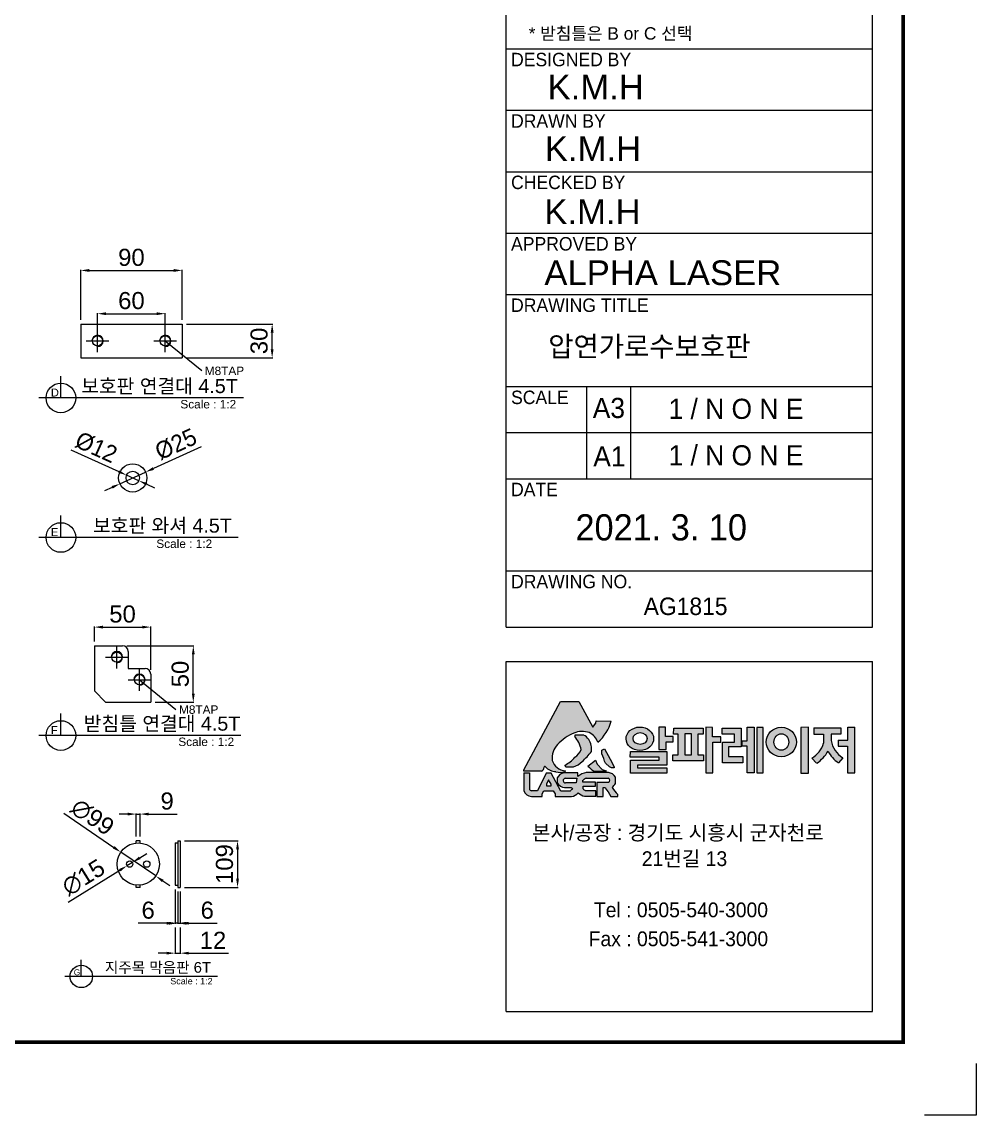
# Model space of a CAD drawing. Header units: millimetres. Extents: x 20045 to 27217, y -49849 to -44778.
# Drawn here: x 24983 to 27217, y -49849 to -47290 of the extents above; entities that cross this region are included whole.
import ezdxf
from ezdxf.enums import TextEntityAlignment as Align

# ---------------------------------------------------------------- set-up
doc = ezdxf.new("R2010")
doc.units = ezdxf.units.MM
doc.layers.add('LAYOUT', color=7, linetype='Continuous')
doc.layers.add('TEXT', color=7, linetype='Continuous')
doc.styles.add('H', font='')
doc.styles.get("Standard").update_dxf_attribs({"font": 'arial.ttf'})
doc.styles.get('H').set_extended_font_data('Dotum')
doc.dimstyles.new('ISO-25', dxfattribs={"dimtxt": 40, "dimasz": 20, "dimexe": 1.25, "dimexo": 10, "dimgap": 10, "dimtad": 1, "dimdec": 0, "dimtxsty": 'Standard', "dimcen": 2.5, "dimclrd": 3, "dimclre": 3, "dimclrt": 3, "dimadec": 0, "dimazin": 0, "dimtfac": 1, "dimtdec": 0, "dimtmove": 0, "dimatfit": 3, "dimfxl": 1, "dimarcsym": 0})

# ---------------------------------------------------------------- blocks, each defined once
blk = doc.blocks.new('*D5')
at = {"color": 3, "lineweight": -2, "transparency": 16777216}
for p, q in [((25120.7, -47987.6), (25120.7, -47871)), ((25140.7, -47872.2), (25338.3, -47872.2)), ((25358.3, -47987.6), (25358.3, -47871))]:
    blk.add_line(p, q, dxfattribs=at)
at = {"color": 3, "transparency": 16777216}
for points in [[(25140.7, -47868.9), (25140.7, -47875.6), (25120.7, -47872.2)], [(25338.3, -47868.9), (25338.3, -47875.6), (25358.3, -47872.2)]]:
    blk.add_solid(points, dxfattribs=at)
at = {"layer": 'Defpoints', "color": 0, "transparency": 16777216}
for p in [(25358.3, -47872.2), (25120.7, -47997.6), (25358.3, -47997.6)]:
    blk.add_point(p, dxfattribs=at)
at = {"color": 3, "transparency": 16777216, "insert": (25239.5, -47841.8), "char_height": 40, "attachment_point": 5}
blk.add_mtext('90', dxfattribs=at)
blk = doc.blocks.new('*D6')
at = {"color": 3, "lineweight": -2, "transparency": 16777216}
for p, q in [((25368.3, -47997.6), (25570.2, -47997.6)), ((25568.9, -48056.8), (25568.9, -48017.6)), ((25368.3, -48076.8), (25570.2, -48076.8))]:
    blk.add_line(p, q, dxfattribs=at)
at = {"color": 3, "transparency": 16777216}
for points in [[(25565.6, -48017.6), (25572.3, -48017.6), (25568.9, -47997.6)], [(25565.6, -48056.8), (25572.3, -48056.8), (25568.9, -48076.8)]]:
    blk.add_solid(points, dxfattribs=at)
at = {"layer": 'Defpoints', "color": 0, "transparency": 16777216}
for p in [(25358.3, -47997.6), (25568.9, -47997.6), (25358.3, -48076.8)]:
    blk.add_point(p, dxfattribs=at)
at = {"color": 3, "transparency": 16777216, "insert": (25538.5, -48037.2), "char_height": 40, "attachment_point": 5, "rotation": 90}
blk.add_mtext('30', dxfattribs=at)
blk = doc.blocks.new('*D7')
at = {"color": 3, "lineweight": -2, "transparency": 16777216}
for p, q in [((25403, -48284.9), (25290.9, -48335.9)), ((25212.6, -48371.6), (25272.7, -48344.2)), ((25194.4, -48379.9), (25176.2, -48388.2))]:
    blk.add_line(p, q, dxfattribs=at)
at = {"color": 3, "transparency": 16777216}
for points in [[(25289.5, -48332.9), (25292.3, -48339), (25272.7, -48344.2)], [(25193, -48376.8), (25195.8, -48382.9), (25212.6, -48371.6)]]:
    blk.add_solid(points, dxfattribs=at)
at = {"layer": 'Defpoints', "color": 0, "transparency": 16777216}
for p in [(25272.7, -48344.2), (25212.6, -48371.6)]:
    blk.add_point(p, dxfattribs=at)
at = {"color": 3, "transparency": 16777216, "insert": (25343.6, -48279), "char_height": 40, "attachment_point": 5, "rotation": 24.4839}
blk.add_mtext('{\\fMS PGothic|b0|i0|c129|p34;%%C25}', dxfattribs=at)
blk = doc.blocks.new('*D8')
at = {"color": 3, "lineweight": -2, "transparency": 16777216}
for p, q in [((25097.8, -48292.4), (25210, -48343.1)), ((25257.1, -48364.4), (25228.2, -48351.4)), ((25275.3, -48372.7), (25293.5, -48380.9))]:
    blk.add_line(p, q, dxfattribs=at)
at = {"color": 3, "transparency": 16777216}
for points in [[(25211.4, -48340.1), (25208.6, -48346.2), (25228.2, -48351.4)], [(25276.7, -48369.6), (25273.9, -48375.7), (25257.1, -48364.4)]]:
    blk.add_solid(points, dxfattribs=at)
at = {"layer": 'Defpoints', "color": 0, "transparency": 16777216}
for p in [(25228.2, -48351.4), (25257.1, -48364.4)]:
    blk.add_point(p, dxfattribs=at)
at = {"color": 3, "transparency": 16777216, "insert": (25157.1, -48286.3), "char_height": 40, "attachment_point": 5, "rotation": 335.6577}
blk.add_mtext('{\\fMS PGothic|b0|i0|c129|p34;%%C12}', dxfattribs=at)
blk = doc.blocks.new('*D9')
at = {"color": 3, "lineweight": -2, "transparency": 16777216}
for p, q in [((25160.3, -48027.2), (25160.3, -47972.2)), ((25180.3, -47973.5), (25298.7, -47973.5)), ((25318.7, -48027.2), (25318.7, -47972.2))]:
    blk.add_line(p, q, dxfattribs=at)
at = {"color": 3, "transparency": 16777216}
for points in [[(25180.3, -47970.1), (25180.3, -47976.8), (25160.3, -47973.5)], [(25298.7, -47970.1), (25298.7, -47976.8), (25318.7, -47973.5)]]:
    blk.add_solid(points, dxfattribs=at)
at = {"layer": 'Defpoints', "color": 0, "transparency": 16777216}
for p in [(25318.7, -47973.5), (25160.3, -48037.2), (25318.7, -48037.2)]:
    blk.add_point(p, dxfattribs=at)
at = {"color": 3, "transparency": 16777216, "insert": (25239.5, -47943), "char_height": 40, "attachment_point": 5}
blk.add_mtext('60', dxfattribs=at)
blk = doc.blocks.new('*D11')
at = {"color": 3, "lineweight": -2, "transparency": 16777216}
for p, q in [((25152.7, -48740.9), (25152.7, -48705.8)), ((25172.7, -48707.1), (25264.7, -48707.1)), ((25284.7, -48806.9), (25284.7, -48705.8))]:
    blk.add_line(p, q, dxfattribs=at)
at = {"color": 3, "transparency": 16777216}
for points in [[(25172.7, -48703.7), (25172.7, -48710.4), (25152.7, -48707.1)], [(25264.7, -48703.7), (25264.7, -48710.4), (25284.7, -48707.1)]]:
    blk.add_solid(points, dxfattribs=at)
at = {"layer": 'Defpoints', "color": 0, "transparency": 16777216}
for p in [(25284.7, -48707.1), (25152.7, -48750.9), (25284.7, -48816.9)]:
    blk.add_point(p, dxfattribs=at)
at = {"color": 3, "transparency": 16777216, "insert": (25218.7, -48676.6), "char_height": 40, "attachment_point": 5}
blk.add_mtext('50', dxfattribs=at)
blk = doc.blocks.new('*D12')
at = {"color": 3, "lineweight": -2, "transparency": 16777216}
for p, q in [((25228.7, -48750.9), (25385.6, -48750.9)), ((25384.3, -48862.9), (25384.3, -48770.9)), ((25294.7, -48882.9), (25385.6, -48882.9))]:
    blk.add_line(p, q, dxfattribs=at)
at = {"color": 3, "transparency": 16777216}
for points in [[(25381, -48770.9), (25387.7, -48770.9), (25384.3, -48750.9)], [(25381, -48862.9), (25387.7, -48862.9), (25384.3, -48882.9)]]:
    blk.add_solid(points, dxfattribs=at)
at = {"layer": 'Defpoints', "color": 0, "transparency": 16777216}
for p in [(25218.7, -48750.9), (25384.3, -48750.9), (25284.7, -48882.9)]:
    blk.add_point(p, dxfattribs=at)
at = {"color": 3, "transparency": 16777216, "insert": (25353.9, -48816.9), "char_height": 40, "attachment_point": 5, "rotation": 90}
blk.add_mtext('50', dxfattribs=at)
blk = doc.blocks.new('*D20')
at = {"color": 3, "lineweight": -2, "transparency": 16777216}
for p, q in [((16880.3, -24788.6), (16997.3, -24868.4)), ((17095.6, -24935.4), (17013.8, -24879.6)), ((17112.1, -24946.7), (17128.6, -24958))]:
    blk.add_line(p, q, dxfattribs=at)
at = {"color": 3, "transparency": 16777216}
for points in [[(16999.2, -24865.6), (16995.4, -24871.1), (17013.8, -24879.6)], [(17114, -24944), (17110.2, -24949.5), (17095.6, -24935.4)]]:
    blk.add_solid(points, dxfattribs=at)
at = {"layer": 'Defpoints', "color": 0, "transparency": 16777216}
for p in [(17013.8, -24879.6), (17095.6, -24935.4)]:
    blk.add_point(p, dxfattribs=at)
at = {"color": 3, "transparency": 16777216, "insert": (16947.7, -24797.7), "char_height": 40, "attachment_point": 5, "rotation": 325.6971}
blk.add_mtext('∅99', dxfattribs=at)
blk = doc.blocks.new('*D21')
at = {"color": 3, "lineweight": -2, "transparency": 16777216}
for p, q in [((17058.1, -24893.1), (17075.1, -24882.5)), ((16890.7, -24996.7), (17011.3, -24922)), ((17041.1, -24903.6), (17028.3, -24911.5))]:
    blk.add_line(p, q, dxfattribs=at)
at = {"color": 3, "transparency": 16777216}
for points in [[(17056.3, -24890.2), (17059.8, -24895.9), (17041.1, -24903.6)], [(17009.6, -24919.2), (17013.1, -24924.8), (17028.3, -24911.5)]]:
    blk.add_solid(points, dxfattribs=at)
at = {"layer": 'Defpoints', "color": 0, "transparency": 16777216}
for p in [(17028.3, -24911.5), (17041.1, -24903.6)]:
    blk.add_point(p, dxfattribs=at)
at = {"color": 3, "transparency": 16777216, "insert": (16926.5, -24938.8), "char_height": 40, "attachment_point": 5, "rotation": 31.7725}
blk.add_mtext('∅15', dxfattribs=at)
blk = doc.blocks.new('*D22')
at = {"color": 3, "lineweight": -2, "transparency": 16777216}
for p, q in [((17030.2, -24790.5), (17010.2, -24790.5)), ((17050.2, -24843), (17050.2, -24789.2)), ((17050.2, -24790.5), (17059.2, -24790.5)), ((17059.2, -24843), (17059.2, -24789.2)), ((17079.2, -24790.5), (17145.5, -24790.5))]:
    blk.add_line(p, q, dxfattribs=at)
at = {"color": 3, "transparency": 16777216}
for points in [[(17030.2, -24787.2), (17030.2, -24793.8), (17050.2, -24790.5)], [(17079.2, -24787.2), (17079.2, -24793.8), (17059.2, -24790.5)]]:
    blk.add_solid(points, dxfattribs=at)
at = {"layer": 'Defpoints', "color": 0, "transparency": 16777216}
for p in [(17059.2, -24790.5), (17050.2, -24853), (17059.2, -24853)]:
    blk.add_point(p, dxfattribs=at)
at = {"color": 3, "transparency": 16777216, "insert": (17122.4, -24760.1), "char_height": 40, "attachment_point": 5}
blk.add_mtext('9', dxfattribs=at)
blk = doc.blocks.new('*D23')
at = {"color": 3, "lineweight": -2, "transparency": 16777216}
for p, q in [((17163.1, -24853), (17288.5, -24853)), ((17287.2, -24873), (17287.2, -24942)), ((17163.1, -24962), (17288.5, -24962))]:
    blk.add_line(p, q, dxfattribs=at)
at = {"color": 3, "transparency": 16777216}
for points in [[(17283.9, -24873), (17290.5, -24873), (17287.2, -24853)], [(17283.9, -24942), (17290.5, -24942), (17287.2, -24962)]]:
    blk.add_solid(points, dxfattribs=at)
at = {"layer": 'Defpoints', "color": 0, "transparency": 16777216}
for p in [(17153.1, -24853), (17153.1, -24962), (17287.2, -24962)]:
    blk.add_point(p, dxfattribs=at)
at = {"color": 3, "transparency": 16777216, "insert": (17256.8, -24907.5), "char_height": 40, "attachment_point": 5, "rotation": 90}
blk.add_mtext('109', dxfattribs=at)
blk = doc.blocks.new('*D24')
at = {"color": 3, "lineweight": -2, "transparency": 16777216}
for p, q in [((17147.1, -24972), (17147.1, -25047.3)), ((17153.1, -24972), (17153.1, -25047.3)), ((17127.1, -25046), (17107.1, -25046)), ((17147.1, -25046), (17153.1, -25046)), ((17173.1, -25046), (17239.5, -25046))]:
    blk.add_line(p, q, dxfattribs=at)
at = {"color": 3, "transparency": 16777216}
for points in [[(17127.1, -25042.7), (17127.1, -25049.3), (17147.1, -25046)], [(17173.1, -25042.7), (17173.1, -25049.3), (17153.1, -25046)]]:
    blk.add_solid(points, dxfattribs=at)
at = {"layer": 'Defpoints', "color": 0, "transparency": 16777216}
for p in [(17147.1, -24962), (17153.1, -24962), (17153.1, -25046)]:
    blk.add_point(p, dxfattribs=at)
at = {"color": 3, "transparency": 16777216, "insert": (17216.3, -25015.6), "char_height": 40, "attachment_point": 5}
blk.add_mtext('6', dxfattribs=at)
blk = doc.blocks.new('*D25')
at = {"color": 3, "lineweight": -2, "transparency": 16777216}
for p, q in [((17141.1, -24967), (17141.1, -25047.3)), ((17147.1, -24972), (17147.1, -25047.3)), ((17121.1, -25046), (17054.7, -25046)), ((17147.1, -25046), (17141.1, -25046)), ((17167.1, -25046), (17187.1, -25046))]:
    blk.add_line(p, q, dxfattribs=at)
at = {"color": 3, "transparency": 16777216}
for points in [[(17121.1, -25042.7), (17121.1, -25049.3), (17141.1, -25046)], [(17167.1, -25042.7), (17167.1, -25049.3), (17147.1, -25046)]]:
    blk.add_solid(points, dxfattribs=at)
at = {"layer": 'Defpoints', "color": 0, "transparency": 16777216}
for p in [(17141.1, -24957), (17147.1, -24962), (17141.1, -25046)]:
    blk.add_point(p, dxfattribs=at)
at = {"color": 3, "transparency": 16777216, "insert": (17077.9, -25015.6), "char_height": 40, "attachment_point": 5}
blk.add_mtext('6', dxfattribs=at)
blk = doc.blocks.new('*D26')
at = {"color": 3, "lineweight": -2, "transparency": 16777216}
for p, q in [((17141.1, -25056), (17141.1, -25117.3)), ((17153.1, -25056), (17153.1, -25117.3)), ((17121.1, -25116), (17101.1, -25116)), ((17141.1, -25116), (17153.1, -25116)), ((17173.1, -25116), (17266.2, -25116))]:
    blk.add_line(p, q, dxfattribs=at)
at = {"color": 3, "transparency": 16777216}
for points in [[(17121.1, -25112.7), (17121.1, -25119.3), (17141.1, -25116)], [(17173.1, -25112.7), (17173.1, -25119.3), (17153.1, -25116)]]:
    blk.add_solid(points, dxfattribs=at)
at = {"layer": 'Defpoints', "color": 0, "transparency": 16777216}
for p in [(17141.1, -25046), (17153.1, -25046), (17153.1, -25116)]:
    blk.add_point(p, dxfattribs=at)
at = {"color": 3, "transparency": 16777216, "insert": (17229.7, -25085.9), "char_height": 40, "attachment_point": 5}
blk.add_mtext('12', dxfattribs=at)
blk = doc.blocks.new('A$C25B221E0')
at = {"color": 1}
for p, q in [((0, -26.4), (0, 26.4)), ((-26.4, 0), (26.4, 0))]:
    blk.add_line(p, q, dxfattribs=at)
blk.add_line((0, 0), (85.3, -69.6))
blk.add_circle((0, 0), 11.9)
at = {"color": 4}
blk.add_arc((0, 0), 13.2, 270, 180, dxfattribs=at)
blk.add_text('M8TAP', height=19.8).set_placement((92.6, -79.9))
blk = doc.blocks.new('A$C2C0F6B7D')
for p, q in [((0, 109), (-9, 109)), ((-9, 103.8), (-9, 109)), ((0, 103.8), (0, 109)), ((81.9, 104), (87.9, 104)), ((81.9, 104), (81.9, 5)), ((87.9, 109), (93.9, 109)), ((87.9, 109), (87.9, 0)), ((93.9, 109), (93.9, 0)), ((-9, 0), (-9, 5.2)), ((0, 0), (-9, 0)), ((0, 0), (0, 5.2)), ((81.9, 5), (87.9, 5)), ((87.9, 0), (93.9, 0)), ((-137.7, -208.4), (-137.7, -169.6)), ((181.4, -208.4), (-176.5, -208.4))]:
    blk.add_line(p, q)
for centre, radius in [((-4.5, 54.5), 49.5), ((-24.5, 54.5), 7.5), ((15.5, 54.5), 7.5), ((-137.7, -208.4), 26.3)]:
    blk.add_circle(centre, radius)
blk.add_text('G', height=14).set_placement((-155.4, -205.8))
at = {"layer": 'TEXT'}
blk.add_text('지주목 막음판 6T', height=25, dxfattribs=at).set_placement((41.8, -199.8), align=Align.CENTER)
blk.add_text('Scale : 1:2', height=15, dxfattribs=at).set_placement((70.6, -227))
for p1, p2, picture, middle in [((36.4, 26.6), (-45.4, 82.4), '*D20', (-111.5, 164.3)), ((-18.1, 58.4), (-30.9, 50.6), '*D21', (-132.7, 23.3))]:
    dim = blk.add_diameter_dim_2p(p1=p1, p2=p2, dimstyle='ISO-25')
    dim.commit()
    dim.dimension.update_dxf_attribs({"geometry": picture, "text_midpoint": middle, "insert": (-17059.2, 24962)})
for base, p1, p2, picture, middle in [((0, 171.5), (-9, 109), (0, 109), '*D22', (63.2, 202)), ((81.9, -84), (87.9, 0), (81.9, 5), '*D25', (18.7, -53.5)), ((93.9, -84), (87.9, 0), (93.9, 0), '*D24', (157.1, -53.5)), ((93.9, -154), (81.9, -84), (93.9, -84), '*D26', (170.5, -123.9))]:
    dim = blk.add_linear_dim(base=base, p1=p1, p2=p2, dimstyle='ISO-25')
    dim.commit()
    dim.dimension.update_dxf_attribs({"geometry": picture, "text_midpoint": middle, "insert": (-17059.2, 24962)})
dim = blk.add_linear_dim(base=(228, 0), p1=(93.9, 109), p2=(93.9, 0), angle=90, dimstyle='ISO-25')
dim.commit()
dim.dimension.update_dxf_attribs({"geometry": '*D23', "text_midpoint": (197.6, 54.5), "insert": (-17059.2, 24962)})

msp = doc.modelspace()

# ---------------------------------------------------------------- hatches: boundary and pattern name
h = msp.add_hatch(color=256)
h.dxf.hatch_style = 1
h.set_gradient(color1=(255, 0, 0), color2=(255, 159, 127), tint=1)
h.paths.add_polyline_path([(26158.2, -49041.1), (26158.1, -49044.5), (26199.7, -49044.5, 0.214284), (26205.7, -49035, -0.655828), (26208.5, -49034.2, 0.18567), (26233.3, -49045.4, 0.148851), (26254.6, -49045.5, 0.404174), (26255.2, -49043.1, -0.316733), (26224.5, -49018.9, -0.221534), (26237, -48982, -0.105066), (26275.4, -48955.2, -0.185229), (26311.2, -48954.1, -0.196064), (26331.5, -48976.5, 0.141597), (26362.9, -48927.1), (26327.2, -48926.7), (26326.5, -48931.5), (26323.8, -48936), (26319.6, -48941.5), (26287.2, -48881.4), (26243.8, -48881.1)])
h.paths.add_polyline_path([(26277.8, -49011.7, -0.08303), (26253.9, -49030.6, 0.230034), (26256.4, -49034.1, 0.021204), (26274.2, -49033.9, 0.137848), (26294.5, -49021.7, 0.057638), (26316.2, -48997.9, 0.060436), (26316, -48984, 0.2375), (26298.2, -48959.8), (26277.3, -48959.8), (26277.3, -48962.9, -0.121183), (26292.5, -48993.8, -0.135167)], flags=17)
h.paths.add_polyline_path([(26329.4, -49027.6), (26326, -49018.1), (26308, -49032.7, 0.044378), (26323.8, -49045.3), (26351, -49044.2), (26351, -49043.1), (26341.5, -49040.1)], flags=17)
h.paths.add_polyline_path([(26346.6, -49020.7), (26349.4, -49025.3), (26358.3, -49034.4), (26363.6, -49036.5), (26369.7, -49036.5), (26369.6, -49034.2), (26359.9, -49016.1), (26346.7, -48991.7), (26340.9, -48994.8), (26340.9, -49003.3), (26345, -49014.5)])
h.paths.add_polyline_path([(26176.8, -49090, -0.419155), (26171.3, -49085), (26171.3, -49048), (26158, -49048), (26158, -49090.6, 0.254457), (26175.7, -49103.8), (26201.4, -49103.8), (26201.4, -49097.2), (26205.3, -49090.2), (26226.8, -49090.2), (26231.7, -49097), (26231.7, -49103.8), (26269.7, -49103.8, 0.190479), (26285.2, -49094.6, 0.147735), (26300.5, -49103.1), (26326.3, -49103.1), (26326.3, -49090), (26302.6, -49090, -0.052449), (26296.7, -49085.9), (26296.7, -49079.7), (26325.9, -49079.7), (26325.9, -49069.7), (26296.6, -49069.7), (26296.6, -49065.3, -0.044761), (26304.3, -49060.7), (26355.5, -49060.7, -0.648836), (26356.6, -49070.7), (26328.8, -49070.7), (26328.8, -49103.5), (26343.7, -49103.5), (26343.7, -49082.2), (26348.8, -49082.2, 0.01692), (26362.1, -49103.4), (26378, -49103.4), (26378, -49099.1, -0.024318), (26365.2, -49082.6, 0.064908), (26372.5, -49072.9), (26372.5, -49058.1, 0.229002), (26356, -49047.4), (26304.4, -49047.4, 0.127003), (26284.3, -49056.6), (26284.3, -49048.3), (26252, -49048.3, 0.22689), (26236, -49059.7), (26236, -49071.9, 0.193483), (26253.5, -49082.8), (26269.2, -49082.8, 0.030046), (26272.2, -49086, 0.136716), (26266.9, -49090.9), (26244.5, -49090.9), (26222.3, -49049.1), (26210.4, -49049.1), (26190.3, -49090)])
h.paths.add_polyline_path([(26211, -49078.7), (26211, -49074.5), (26215.9, -49064.6), (26222, -49075), (26222, -49078.7)], flags=16)
h.paths.add_polyline_path([(26254.9, -49060.7), (26281.9, -49060.7), (26280.7, -49071.7), (26255.9, -49071.7, -0.924958)], flags=16)
edge = h.paths.add_edge_path()
edge.add_ellipse((26429.7, -48968.4), major_axis=(-32.3, -0.4), ratio=0.850598, start_angle=0, end_angle=360)
edge = h.paths.add_edge_path(flags=16)
edge.add_ellipse((26430.2, -48967.9), major_axis=(-16.4, 0), ratio=0.843368, start_angle=0, end_angle=360)
h.paths.add_polyline_path([(26492.8, -48998.4), (26408, -48998.4), (26407.4, -49011.5), (26474.8, -49011.5), (26474.8, -49018.3), (26407.7, -49018.3), (26407.7, -49048.8), (26492.5, -49048.8), (26492.5, -49036.8), (26424, -49036.8), (26424, -49030.3), (26492.8, -49030.3)])
h.paths.add_polyline_path([(26474.5, -48993.5), (26491.3, -48993.5), (26491.3, -48975.4), (26507.5, -48975.4), (26507.5, -48963), (26490, -48963), (26490, -48940.9), (26474.5, -48941.2)])
h.paths.add_polyline_path([(26519.1, -48957.5), (26519.1, -49005.8), (26506.7, -49005.8), (26506.7, -49020), (26578.4, -49020), (26578.4, -49005.9), (26565.5, -49005.9), (26565.5, -48957.5), (26577.9, -48957.5), (26577.9, -48943.3), (26509.2, -48943.3), (26508.5, -48957.5)])
h.paths.add_polyline_path([(26535.1, -48956.7), (26550.3, -48957), (26550.3, -49005.9), (26535.1, -49005.9)], flags=16)
h.paths.add_polyline_path([(26599.6, -48964.2), (26599.6, -48942.1), (26584.2, -48941.3), (26584.2, -49048.1), (26600.8, -49048.1), (26600.8, -48976), (26618.9, -48976), (26618.9, -48964.2)])
h.paths.add_polyline_path([(26637.4, -48987.4), (26666.8, -48987.4), (26666.8, -48943.2), (26622.2, -48943.2), (26622.3, -48957.5), (26651, -48957.5), (26651, -48976.2), (26622.9, -48976.2), (26622.9, -49024.7), (26671, -49024.7), (26671, -49009.9), (26637.4, -49009.9)])
h.paths.add_polyline_path([(26681, -49048.3), (26697.4, -49048.3), (26697.4, -48941.4), (26681.1, -48941.4), (26681.1, -48973.6), (26669.2, -48973.6), (26669, -48986), (26681, -48986)])
h.paths.add_polyline_path([(26703.5, -49048.4), (26718.3, -49048.4), (26718.3, -48942.2), (26703.5, -48942.2)])
edge = h.paths.add_edge_path()
edge.add_ellipse((26760.9, -48976), major_axis=(-35.4, 0), ratio=0.974401, start_angle=0, end_angle=360)
edge = h.paths.add_edge_path(flags=16)
edge.add_ellipse((26761, -48976), major_axis=(0, -19.4), ratio=0.89757, start_angle=0, end_angle=360)
h.paths.add_polyline_path([(26806.9, -49048.8), (26824.7, -49048.8), (26824.7, -48941.6), (26806.9, -48941.7)])
h.paths.add_polyline_path([(26870.2, -48997.6, 0.121385), (26894.4, -49024.6), (26904.5, -49012.8, -0.196928), (26877.2, -48972.8), (26877.2, -48957.6), (26899.9, -48957.6), (26899.9, -48943.1), (26837, -48943.1), (26837, -48957.3), (26859.9, -48957.3), (26859.9, -48978.8, -0.181097), (26832.2, -49014), (26843.6, -49025.7, 0.109226)])
h.paths.add_polyline_path([(26933.1, -48941.4), (26916.2, -48941.4), (26916.2, -48971.7), (26893.9, -48971.7), (26893.9, -48985.7), (26915.8, -48985.7), (26915.8, -49047.9), (26933.1, -49047.9)])

# ---------------------------------------------------------------- linework, layer by layer
at = {"color": 0, "lineweight": 20}
for p, q in [((26116.8, -48707.2), (26116.8, -45772.4)), ((26116.8, -49606.7), (26116.8, -48787.5))]:
    msp.add_line(p, q, dxfattribs=at)
for p, q in [((26974.3, -48707.2), (26974.3, -45772.4)), ((26116.8, -47353.6), (26974.3, -47353.6)), ((26116.8, -47497.4), (26974.3, -47497.4)), ((26116.8, -47641.1), (26974.3, -47641.1)), ((26116.8, -47784.9), (26974.3, -47784.9)), ((26116.8, -47928.6), (26974.3, -47928.6)), ((25120.7, -47997.6), (25120.7, -48076.8)), ((25120.7, -47997.6), (25358.3, -47997.6)), ((25358.3, -47997.6), (25358.3, -48076.8)), ((25318.7, -48037.2), (25404, -48106.8)), ((25120.7, -48076.8), (25358.3, -48076.8)), ((25074.3, -48170.7), (25074.3, -48119.5)), ((26116.8, -48144.2), (26974.3, -48144.2)), ((26304.7, -48144.2), (26304.7, -48359.9)), ((26407.8, -48144.2), (26407.8, -48359.9)), ((25501.9, -48170.7), (25023.1, -48170.7)), ((26974.3, -48252.1), (26116.8, -48252.1)), ((26116.8, -48359.9), (26974.3, -48359.9)), ((25074.3, -48497.3), (25074.3, -48446.1)), ((25489.3, -48497.3), (25023.1, -48497.3)), ((26116.8, -48575.5), (26974.3, -48575.5)), ((26116.8, -48707.2), (26974.3, -48707.2)), ((25152.7, -48750.9), (25152.7, -48856.5)), ((25152.7, -48750.9), (25218.7, -48750.9)), ((25231.9, -48764.1), (25231.9, -48803.7)), ((26116.8, -48787.5), (26974.3, -48787.5)), ((26974.3, -49606.7), (26974.3, -48787.5)), ((25231.9, -48803.7), (25271.5, -48803.7)), ((25284.7, -48816.9), (25284.7, -48882.9)), ((25179.1, -48882.9), (25152.7, -48856.5)), ((25179.1, -48882.9), (25284.7, -48882.9)), ((26158.2, -49041.1), (26243.8, -48881.1)), ((26243.8, -48881.1), (26287.2, -48881.4)), ((26287.2, -48881.4), (26319.6, -48941.5)), ((25074.3, -48960.8), (25074.3, -48909.6)), ((26326.5, -48931.5), (26327.2, -48926.7)), ((26327.2, -48926.7), (26362.9, -48927.1)), ((26319.6, -48941.5), (26323.8, -48936)), ((26323.8, -48936), (26326.5, -48931.5)), ((26490, -48940.9), (26474.5, -48941.2)), ((26474.5, -48941.2), (26474.5, -48993.5)), ((26490, -48963), (26490, -48940.9)), ((26508.5, -48957.5), (26509.2, -48943.3)), ((26509.2, -48943.3), (26577.9, -48943.3)), ((26577.9, -48943.3), (26577.9, -48957.5)), ((26584.2, -48941.3), (26584.2, -49048.1)), ((26599.6, -48942.1), (26584.2, -48941.3)), ((26599.6, -48964.2), (26599.6, -48942.1)), ((26622.2, -48943.2), (26666.8, -48943.2)), ((26622.3, -48957.5), (26622.2, -48943.2)), ((26666.8, -48943.2), (26666.8, -48987.4)), ((26681.1, -48973.6), (26681.1, -48941.4)), ((26681.1, -48941.4), (26697.4, -48941.4)), ((26697.4, -48941.4), (26697.4, -49048.3)), ((26703.5, -48942.2), (26703.5, -49048.4)), ((26718.3, -48942.2), (26703.5, -48942.2)), ((26718.3, -49048.4), (26718.3, -48942.2)), ((26824.7, -48941.6), (26806.9, -48941.7)), ((26806.9, -48941.7), (26806.9, -49048.8)), ((26824.7, -49048.8), (26824.7, -48941.6)), ((26837, -48943.1), (26899.9, -48943.1)), ((26837, -48943.1), (26837, -48957.3)), ((26899.9, -48943.1), (26899.9, -48957.6)), ((26916.2, -48971.7), (26916.2, -48941.4)), ((26916.2, -48941.4), (26933.1, -48941.4)), ((26933.1, -49047.9), (26933.1, -48941.4)), ((25495.5, -48960.8), (25023.1, -48960.8)), ((26298.2, -48959.8), (26277.3, -48959.8)), ((26277.3, -48959.8), (26277.3, -48962.9)), ((26507.5, -48963), (26490, -48963)), ((26491.3, -48993.5), (26491.3, -48975.4)), ((26491.3, -48975.4), (26507.5, -48975.4)), ((26507.5, -48975.4), (26507.5, -48963)), ((26519.1, -48957.5), (26508.5, -48957.5)), ((26519.1, -49005.8), (26519.1, -48957.5)), ((26535.1, -48956.7), (26535.1, -49005.9)), ((26550.3, -48957), (26535.1, -48956.7)), ((26550.3, -49005.9), (26550.3, -48957)), ((26577.9, -48957.5), (26565.5, -48957.5)), ((26565.5, -48957.5), (26565.5, -49005.9)), ((26618.9, -48964.2), (26599.6, -48964.2)), ((26600.8, -49048.1), (26600.8, -48976)), ((26600.8, -48976), (26618.9, -48976)), ((26618.9, -48976), (26618.9, -48964.2)), ((26651, -48957.5), (26622.3, -48957.5)), ((26622.9, -49024.7), (26622.9, -48976.2)), ((26622.9, -48976.2), (26651, -48976.2)), ((26651, -48976.2), (26651, -48957.5)), ((26669, -48986), (26669.2, -48973.6)), ((26669.2, -48973.6), (26681.1, -48973.6)), ((26837, -48957.3), (26859.9, -48957.3)), ((26859.9, -48957.3), (26859.9, -48978.8)), ((26899.9, -48957.6), (26877.2, -48957.6)), ((26877.2, -48957.6), (26877.2, -48972.8)), ((26893.9, -48971.7), (26893.9, -48985.7)), ((26893.9, -48971.7), (26916.2, -48971.7)), ((26340.9, -48994.8), (26346.7, -48991.7)), ((26340.9, -49003.3), (26340.9, -48994.8)), ((26345, -49014.5), (26340.9, -49003.3)), ((26346.8, -48991.9), (26359.9, -49016.1)), ((26407.4, -49011.5), (26408, -48998.4)), ((26408, -48998.4), (26492.8, -48998.4)), ((26474.5, -48993.5), (26491.3, -48993.5)), ((26492.8, -48998.4), (26492.8, -49030.3)), ((26666.8, -48987.4), (26637.4, -48987.4)), ((26637.4, -48987.4), (26637.4, -49009.9)), ((26681, -48986), (26669, -48986)), ((26681, -49048.3), (26681, -48986)), ((26893.9, -48985.7), (26915.8, -48985.7)), ((26915.8, -48985.7), (26915.8, -49047.9)), ((26308, -49032.7), (26326, -49018.1)), ((26326, -49018.1), (26329.4, -49027.6)), ((26329.4, -49027.6), (26341.5, -49040.1)), ((26346.6, -49020.7), (26345, -49014.5)), ((26349.4, -49025.3), (26346.6, -49020.7)), ((26358.3, -49034.4), (26349.4, -49025.3)), ((26359.9, -49016.1), (26369.6, -49034.2)), ((26474.8, -49011.5), (26407.4, -49011.5)), ((26407.7, -49048.8), (26407.7, -49018.3)), ((26407.7, -49018.3), (26474.8, -49018.3)), ((26474.8, -49018.3), (26474.8, -49011.5)), ((26506.7, -49020), (26506.7, -49005.8)), ((26506.7, -49005.8), (26519.1, -49005.8)), ((26578.4, -49020), (26506.7, -49020)), ((26535.1, -49005.9), (26550.3, -49005.9)), ((26565.5, -49005.9), (26578.4, -49005.9)), ((26578.4, -49005.9), (26578.4, -49020)), ((26671, -49024.7), (26622.9, -49024.7)), ((26637.4, -49009.9), (26671, -49009.9)), ((26671, -49009.9), (26671, -49024.7)), ((26832.2, -49014), (26843.6, -49025.7)), ((26904.5, -49012.8), (26894.4, -49024.6)), ((26158, -49048), (26171.3, -49048)), ((26158, -49048), (26158, -49090.6)), ((26158.1, -49044.5), (26158.2, -49041.1)), ((26199.7, -49044.5), (26158.1, -49044.5)), ((26171.3, -49048), (26171.3, -49085)), ((26210.4, -49049.1), (26190.3, -49090)), ((26222.3, -49049.1), (26210.4, -49049.1)), ((26244.5, -49090.9), (26222.3, -49049.1)), ((26284.3, -49048.3), (26252, -49048.3)), ((26284.3, -49056.6), (26284.3, -49048.3)), ((26356, -49047.4), (26304.4, -49047.4)), ((26351, -49044.2), (26323.8, -49045.3)), ((26341.5, -49040.1), (26351, -49043.1)), ((26351, -49043.1), (26351, -49044.2)), ((26363.6, -49036.5), (26358.3, -49034.4)), ((26369.7, -49036.5), (26363.6, -49036.5)), ((26369.6, -49034.2), (26369.7, -49036.5)), ((26492.5, -49048.8), (26407.7, -49048.8)), ((26492.8, -49030.3), (26424, -49030.3)), ((26424, -49030.3), (26424, -49036.8)), ((26424, -49036.8), (26492.5, -49036.8)), ((26492.5, -49036.8), (26492.5, -49048.8)), ((26584.2, -49048.1), (26600.8, -49048.1)), ((26697.4, -49048.3), (26681, -49048.3)), ((26703.5, -49048.4), (26718.3, -49048.4)), ((26806.9, -49048.8), (26824.7, -49048.8)), ((26915.8, -49047.9), (26933.1, -49047.9)), ((26215.9, -49064.6), (26211, -49074.5)), ((26211, -49074.5), (26211, -49078.7)), ((26211, -49078.7), (26222, -49078.7)), ((26222, -49075), (26215.9, -49064.6)), ((26222, -49078.7), (26222, -49075)), ((26236, -49059.7), (26236, -49071.9)), ((26254.9, -49060.7), (26281.9, -49060.7)), ((26280.7, -49071.7), (26255.8, -49071.7)), ((26281.9, -49060.7), (26280.7, -49071.7)), ((26296.6, -49069.7), (26296.6, -49065.3)), ((26325.9, -49069.7), (26296.6, -49069.7)), ((26296.7, -49085.9), (26296.7, -49079.7)), ((26296.7, -49079.7), (26325.9, -49079.7)), ((26304.3, -49060.7), (26355.5, -49060.7)), ((26325.9, -49079.7), (26325.9, -49069.7)), ((26356.6, -49070.7), (26328.8, -49070.7)), ((26328.8, -49070.7), (26328.8, -49103.5)), ((26372.5, -49072.9), (26372.5, -49058.1)), ((26175.7, -49103.8), (26201.4, -49103.8)), ((26190.3, -49090), (26176.2, -49090)), ((26201.4, -49097.2), (26205.3, -49090.2)), ((26201.4, -49103.8), (26201.4, -49097.2)), ((26205.3, -49090.2), (26226.8, -49090.2)), ((26226.8, -49090.2), (26231.7, -49097)), ((26231.7, -49097), (26231.7, -49103.8)), ((26231.7, -49103.8), (26269.7, -49103.8)), ((26266.9, -49090.9), (26244.5, -49090.9)), ((26253.5, -49082.8), (26269.2, -49082.8)), ((26300.5, -49103.1), (26326.3, -49103.1)), ((26326.3, -49090), (26302.6, -49090)), ((26326.3, -49103.1), (26326.3, -49090)), ((26328.8, -49103.5), (26343.7, -49103.5)), ((26343.7, -49103.5), (26343.7, -49082.2)), ((26343.7, -49082.2), (26348.8, -49082.2)), ((26362.1, -49103.4), (26378, -49103.4)), ((26378, -49103.4), (26378, -49099.1)), ((26116.8, -49606.7), (26974.3, -49606.7)), ((27216.9, -49728.6), (27216.9, -49849.3)), ((27216.9, -49849.3), (27096.2, -49849.3))]:
    msp.add_line(p, q)
at = {"color": 1}
for p, q in [((25160.3, -48063.6), (25160.3, -48010.8)), ((25318.7, -48063.6), (25318.7, -48010.8)), ((25133.9, -48037.2), (25186.7, -48037.2)), ((25292.3, -48037.2), (25345.1, -48037.2)), ((25205.5, -48803.7), (25205.5, -48750.9)), ((25179.1, -48777.3), (25231.9, -48777.3))]:
    msp.add_line(p, q, dxfattribs=at)
for centre, radius in [((25160.3, -48037.2), 11.9), ((25318.7, -48037.2), 11.9), ((25074.3, -48170.7), 34.7), ((25242.6, -48357.9), 33), ((25242.6, -48357.9), 15.8), ((25074.3, -48497.3), 34.7), ((25205.5, -48777.3), 11.9), ((25074.3, -48960.8), 34.7)]:
    msp.add_circle(centre, radius)
at = {"color": 4}
for centre in [(25160.3, -48037.2), (25318.7, -48037.2), (25205.5, -48777.3)]:
    msp.add_arc(centre, 13.2, 270, 180, dxfattribs=at)
for centre, radius, start, end in [((25218.7, -48764.1), 13.2, 0, 90), ((25271.5, -48816.9), 13.2, 0, 90), ((26294.8, -49001.4), 50.1, 70.8979, 112.8751), ((26261.7, -48897.5), 105.4, 311.4509, 343.6881), ((26319.2, -49059), 112.7, 112.8742, 136.8648), ((26222.1, -49009.2), 72.1, 12.3605, 39.9987), ((26283, -48989.6), 33.4, 9.6034, 63.0444), ((26293.9, -48990.2), 40.1, 19.9375, 64.3092), ((26939.6, -48959.5), 63.8, 192.0664, 236.6287), ((26270.3, -49013.8), 46.1, 136.3749, 186.3397), ((26237, -48982), 1.683747541392222e-12, 159.4993, 330.6422), ((26252.7, -48976.1), 43.6, 305.2379, 336.0294), ((26202.2, -48915.7), 140.5, 311.0403, 324.2354), ((26259.2, -48991.9), 57.3, 354.0601, 7.8943), ((26799, -48959.3), 63.9, 301.1839, 342.2433), ((26793.4, -48951.5), 89.6, 304.1443, 329.0781), ((26937.1, -48961.9), 75.8, 208.0421, 235.7261), ((26257.1, -49009.2), 34, 196.6209, 266.9197), ((26209.5, -48949.6), 92.4, 298.744, 317.7294), ((26262.6, -48991.7), 43.7, 285.2841, 316.6787), ((26192.1, -49033.1), 13.8, 303.6229, 352.0073), ((26207.3, -49035.2), 1.62, 38.9695, 171.9523), ((26235.5, -49007.6), 37.8, 224.5251, 266.5984), ((26208.5, -49034.2), 1.287571649299934e-12, 41.2759, 185.3558), ((26244, -49010.4), 36.7, 252.9152, 285.3632), ((26255.9, -49070.8), 22.8, 99.81, 150.9436), ((26253.7, -49044), 1.74, 270.9412, 29.2318), ((26258.8, -49029.8), 4.93, 188.8476, 240.6661), ((26263, -48824.4), 209.8, 268.191, 273.05), ((26312.2, -49090.9), 44.3, 100.1161, 129.0681), ((26387.2, -48950), 114.4, 226.2191, 236.3831), ((26353.2, -49069.8), 22.6, 31.1703, 82.764), ((26258.3, -49055.5), 27.7, 216.163, 259.9649), ((26255.8, -49066.2), 5.52, 99.6386, 269.2912), ((26325.9, -49105.7), 49.9, 115.6034, 125.855), ((26353.8, -49066), 5.47, 300.2822, 72.1901), ((26331.8, -49049.6), 46.9, 315.4182, 330.2733), ((26179, -49080.9), 23.1, 204.7787, 261.884), ((26176.5, -49084.8), 5.21, 182.0619, 266.9731), ((26278.3, -49097.9), 13.4, 117.1825, 148.3224), ((26297.6, -49059.3), 36.8, 219.5763, 226.4602), ((26265.8, -49079.6), 24.5, 279.1517, 322.2895), ((26307, -49073.5), 30.3, 224.0335, 257.6487), ((26319.3, -49060.2), 34.1, 228.6667, 240.6761), ((26668.4, -48896.4), 369.7, 210.1657, 214.0431), ((26541.9, -48959.8), 215.2, 214.799, 220.3711)]:
    msp.add_arc(centre, radius, start, end)
for centre, major_axis, ratio in [((26429.7, -48968.4), (-32.3, -0.4), 0.850598), ((26760.9, -48976), (-35.4, 0), 0.974401), ((26430.2, -48967.9), (-16.4, 0), 0.843368), ((26761, -48976), (0, -19.4), 0.89757)]:
    msp.add_ellipse(centre, major_axis=major_axis, ratio=ratio)
at = {"layer": 'LAYOUT'}
for p, q in [((27046.2, -49678.6), (27046.2, -48910.2)), ((25082.5, -49678.6), (27046.2, -49678.6))]:
    msp.add_line(p, q, dxfattribs=at)
at = {"layer": 'LAYOUT', "const_width": 8.54}
msp.add_lwpolyline([(20216, -49678.6), (27046.2, -49678.6), (27046.2, -44948.7), (20216, -44948.7)], close=True, dxfattribs=at)

# ---------------------------------------------------------------- block references
for name, p in [('A$C25B221E0', (25258.3, -48830.1)), ('A$C2C0F6B7D', (25259.9, -49316.2))]:
    msp.add_blockref(name, p)

# ---------------------------------------------------------------- texts
for s, height, p in [('  * 받침틀은 B or C 선택', 29.04, (26146.9, -47332)), ('K.M.H', 58.08, (26213.7, -47472)), ('K.M.H', 58.08, (26207.2, -47616.3)), ('K.M.H', 58.08, (26206.1, -47763.9)), ('ALPHA LASER', 58.08, (26206.1, -47906.6)), ('M8TAP', 19.8, (25411.2, -48117.1)), ('D', 18.5, (25051, -48167.3)), ('E', 18.5, (25051, -48493.9)), ('F', 18.5, (25051, -48957.4))]:
    msp.add_text(s, height=height).set_placement(p)
at = {"style": 'H'}
for s, height, p in [('DESIGNED BY', 31.445, (26128.2, -47394.3)), ('DRAWN BY', 31.44, (26128.2, -47538.1)), ('CHECKED BY', 31.44, (26128.2, -47681.8)), ('APPROVED BY', 31.445, (26128.2, -47825.6)), ('DRAWING TITLE', 31.445, (26128.2, -47969.3)), ('압연가로수보호판', 47.17, (26215.1, -48073.7)), ('SCALE', 31.44, (26128.2, -48185)), ('A3', 47.17, (26319.5, -48217.7)), ('1 / N O N E', 47.167, (26496.9, -48219.7)), ('A1', 47.17, (26320.7, -48331)), ('1 / N O N E', 47.167, (26496.9, -48328.5)), ('DATE', 31.44, (26128.2, -48400.6)), ('2021. 3. 10', 61.318, (26279, -48504.2)), ('DRAWING NO.', 31.445, (26128.2, -48616.2)), ('AG1815', 40.88, (26438.7, -48678.8)), ('본사/공장 : 경기도 시흥시 군자천로', 34.589, (26177.2, -49205.6)), ('21번길 13', 34.59, (26434.1, -49266.4)), ('Tel : 0505-540-3000', 34.589, (26322.2, -49386.2)), ('Fax : 0505-541-3000', 34.589, (26309.9, -49453.9))]:
    msp.add_text(s, height=height, dxfattribs=at).set_placement(p)
at = {"layer": 'TEXT'}
for s, p in [('보호판 연결대 4.5T', (25305.3, -48159.3)), ('보호판 와셔 4.5T', (25312.1, -48485.9)), ('받침틀 연결대 4.5T', (25311.2, -48949.4))]:
    msp.add_text(s, height=33, dxfattribs=at).set_placement(p, align=Align.CENTER)
for p in [(25354.1, -48195.2), (25297.8, -48521.8), (25349.3, -48985.4)]:
    msp.add_text('Scale : 1:2', height=19.8, dxfattribs=at).set_placement(p)

# ---------------------------------------------------------------- dimensions: what is measured, and where the dimension line sits
dim = msp.add_linear_dim(base=(25358.3, -47872.2), p1=(25120.7, -47997.6), p2=(25358.3, -47997.6), text='90', dimstyle='ISO-25')
dim.commit()
dim.dimension.update_dxf_attribs({"geometry": '*D5', "text_midpoint": (25239.5, -47872.2), "dimtype": 128})
for base, p1, p2, text, picture, middle in [((25318.7, -47973.5), (25160.3, -48037.2), (25318.7, -48037.2), '60', '*D9', (25239.5, -47943)), ((25284.7, -48707.1), (25152.7, -48750.9), (25284.7, -48816.9), '50', '*D11', (25218.7, -48676.6))]:
    dim = msp.add_linear_dim(base=base, p1=p1, p2=p2, text=text, dimstyle='ISO-25')
    dim.commit()
    dim.dimension.update_dxf_attribs({"geometry": picture, "text_midpoint": middle})
for base, p1, p2, text, picture, middle in [((25568.9, -47997.6), (25358.3, -48076.8), (25358.3, -47997.6), '30', '*D6', (25538.5, -48037.2)), ((25384.3, -48750.9), (25284.7, -48882.9), (25218.7, -48750.9), '50', '*D12', (25353.9, -48816.9))]:
    dim = msp.add_linear_dim(base=base, p1=p1, p2=p2, angle=90, text=text, dimstyle='ISO-25')
    dim.commit()
    dim.dimension.update_dxf_attribs({"geometry": picture, "text_midpoint": middle})
for p1, p2, text, picture, middle in [((25212.6, -48371.6), (25272.7, -48344.2), '{\\fMS PGothic|b0|i0|c129|p34;%%C25}', '*D7', (25343.6, -48279)), ((25257.1, -48364.4), (25228.2, -48351.4), '{\\fMS PGothic|b0|i0|c129|p34;%%C12}', '*D8', (25157.1, -48286.3))]:
    dim = msp.add_diameter_dim_2p(p1=p1, p2=p2, text=text, dimstyle='ISO-25')
    dim.commit()
    dim.dimension.update_dxf_attribs({"geometry": picture, "text_midpoint": middle})

doc.saveas('drawing.dxf')
